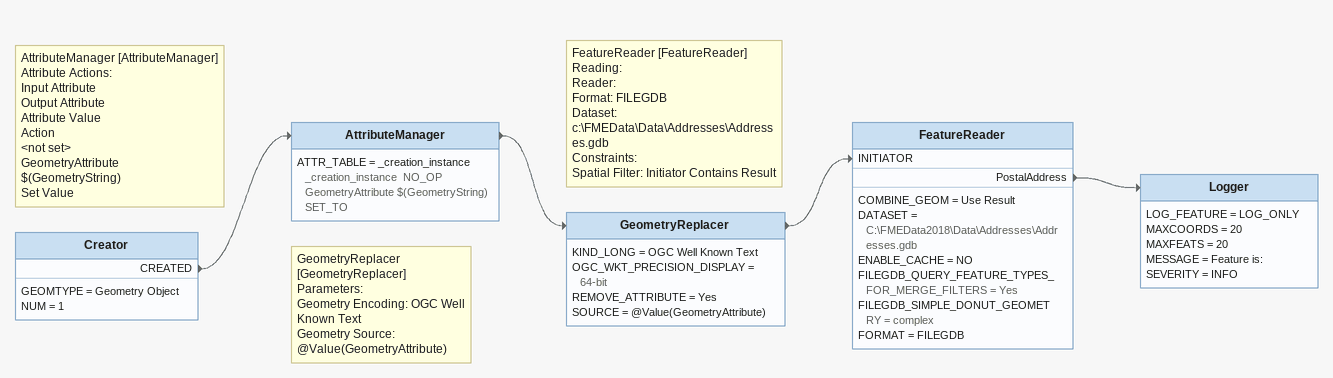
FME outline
Creator
    GEOMTYPE = Geometry Object
    NUM = 1
    CREATED -> AttributeManager
Note: AttributeManager [AttributeManager] / Attribute Actions: / Input Attribute / Output Attribute / Attribute Value / Action / <not set> / GeometryAttribute / $(GeometryString) / Set Value
AttributeManager
    ATTR_TABLE = _creation_instance _creation_instance  NO_OP  GeometryAttribute $(GeometryString) SET_TO
    -> GeometryReplacer
Note: GeometryReplacer [GeometryReplacer] / Parameters: / Geometry Encoding: OGC Well Known Text / Geometry Source: @Value(GeometryAttribute)
GeometryReplacer
    KIND_LONG = OGC Well Known Text
    OGC_WKT_PRECISION_DISPLAY = 64-bit
    REMOVE_ATTRIBUTE = Yes
    SOURCE = @Value(GeometryAttribute)
    -> FeatureReader [INITIATOR]
Note: FeatureReader [FeatureReader] / Reading: / Reader: / Format: FILEGDB / Dataset: c:\FMEData\Data\Addresses\Addresses.gdb / Constraints: / Spatial Filter: Initiator Contains Result
FeatureReader
    COMBINE_GEOM = Use Result
    DATASET = C:\FMEData2018\Data\Addresses\Addresses.gdb
    ENABLE_CACHE = NO
    FILEGDB_QUERY_FEATURE_TYPES_FOR_MERGE_FILTERS = Yes
    FILEGDB_SIMPLE_DONUT_GEOMETRY = complex
    FORMAT = FILEGDB
    PostalAddress -> Logger
Logger
    LOG_FEATURE = LOG_ONLY
    MAXCOORDS = 20
    MAXFEATS = 20
    MESSAGE = Feature is:
    SEVERITY = INFO
